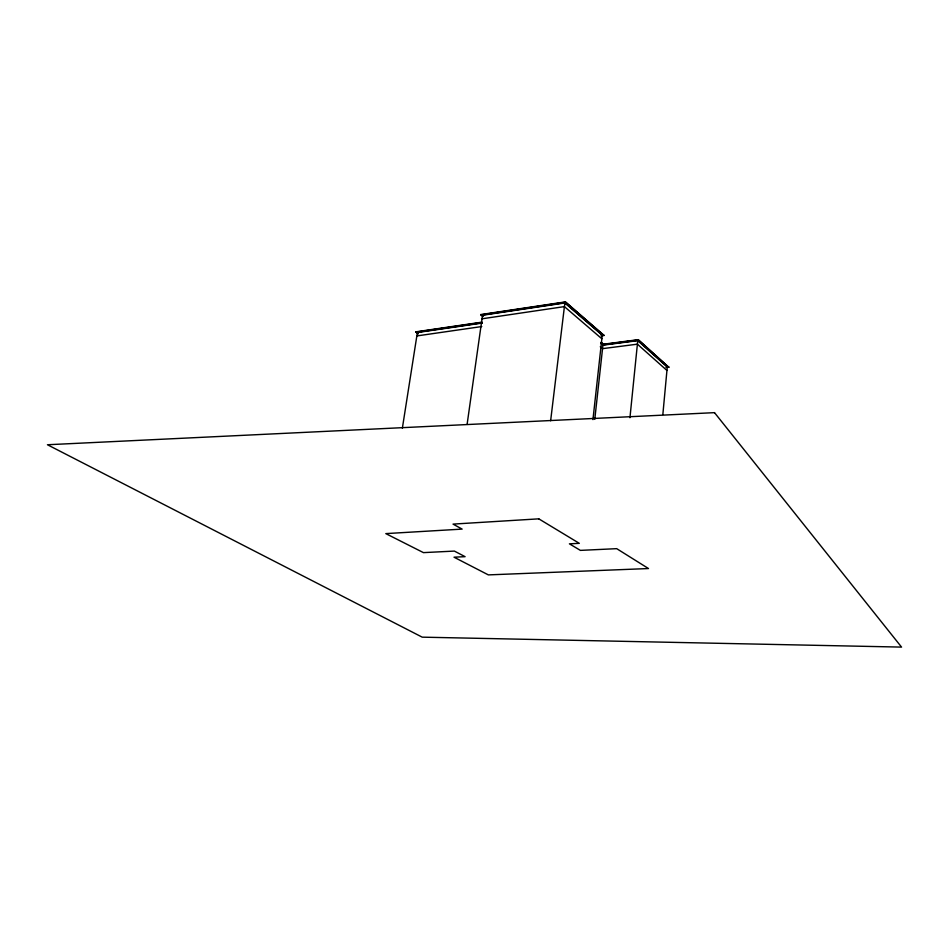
<?xml version="1.0" encoding="UTF-8"?>
<svg xmlns="http://www.w3.org/2000/svg" width="949" height="949" viewBox="0 0 949 949"><rect width="100%" height="100%" fill="white"/><g stroke="black" fill="none" stroke-linecap="round" stroke-linejoin="round"><path stroke-width="1.42" d="M662.853 414.476L667.289 366.717L637.787 340.323L602.959 344.855L600.705 342.933M601.215 342.304L603.457 344.214L638.333 339.671L668.879 367.37L638.297 339.991L603.422 344.534L601.18 342.613M629.946 417.726L637.787 340.323M594.774 419.351L602.959 344.855M601.239 335.97L603.979 335.294L565.379 301.901L480.835 314.558L482.887 316.515M592.947 419.6L602.283 334.926L564.892 302.636L482.567 314.926L467.11 424.381M550.634 420.775L564.892 302.636M603.944 335.614L565.379 301.901M418.118 333.882L415.745 331.853L482.045 322.15M402.364 428.177L417.43 332.209L482.317 322.731M480.787 314.878L565.343 302.233M482.519 315.246L564.845 302.968L602.247 335.246M482.021 318.793L564.406 306.61L601.856 338.781M415.698 332.162L481.997 322.47M417.382 332.518L482.27 323.051M416.848 335.934L481.772 326.551M601.275 335.649L603.979 335.294M665.961 367.405L668.903 367.061M415.745 331.853L418.165 333.573M480.835 314.558L482.934 316.195M600.278 346.741L602.532 348.651L637.396 344.167L666.945 370.454M600.67 343.241L602.923 345.163L637.752 340.644L667.266 367.026M538.795 518.842L453.029 524.109L462.139 529.103L385.804 533.611L423.456 552.626L454.381 551.084L465.093 556.672L454.025 557.193L488.344 574.892L648.499 568.546L616.708 548.664L580.385 550.384L569.424 543.836L579.305 543.338L538.795 518.842M714.502 412.649L47.45 444.749L422.21 637.159L901.55 647.099L714.502 412.649"/></g></svg>
